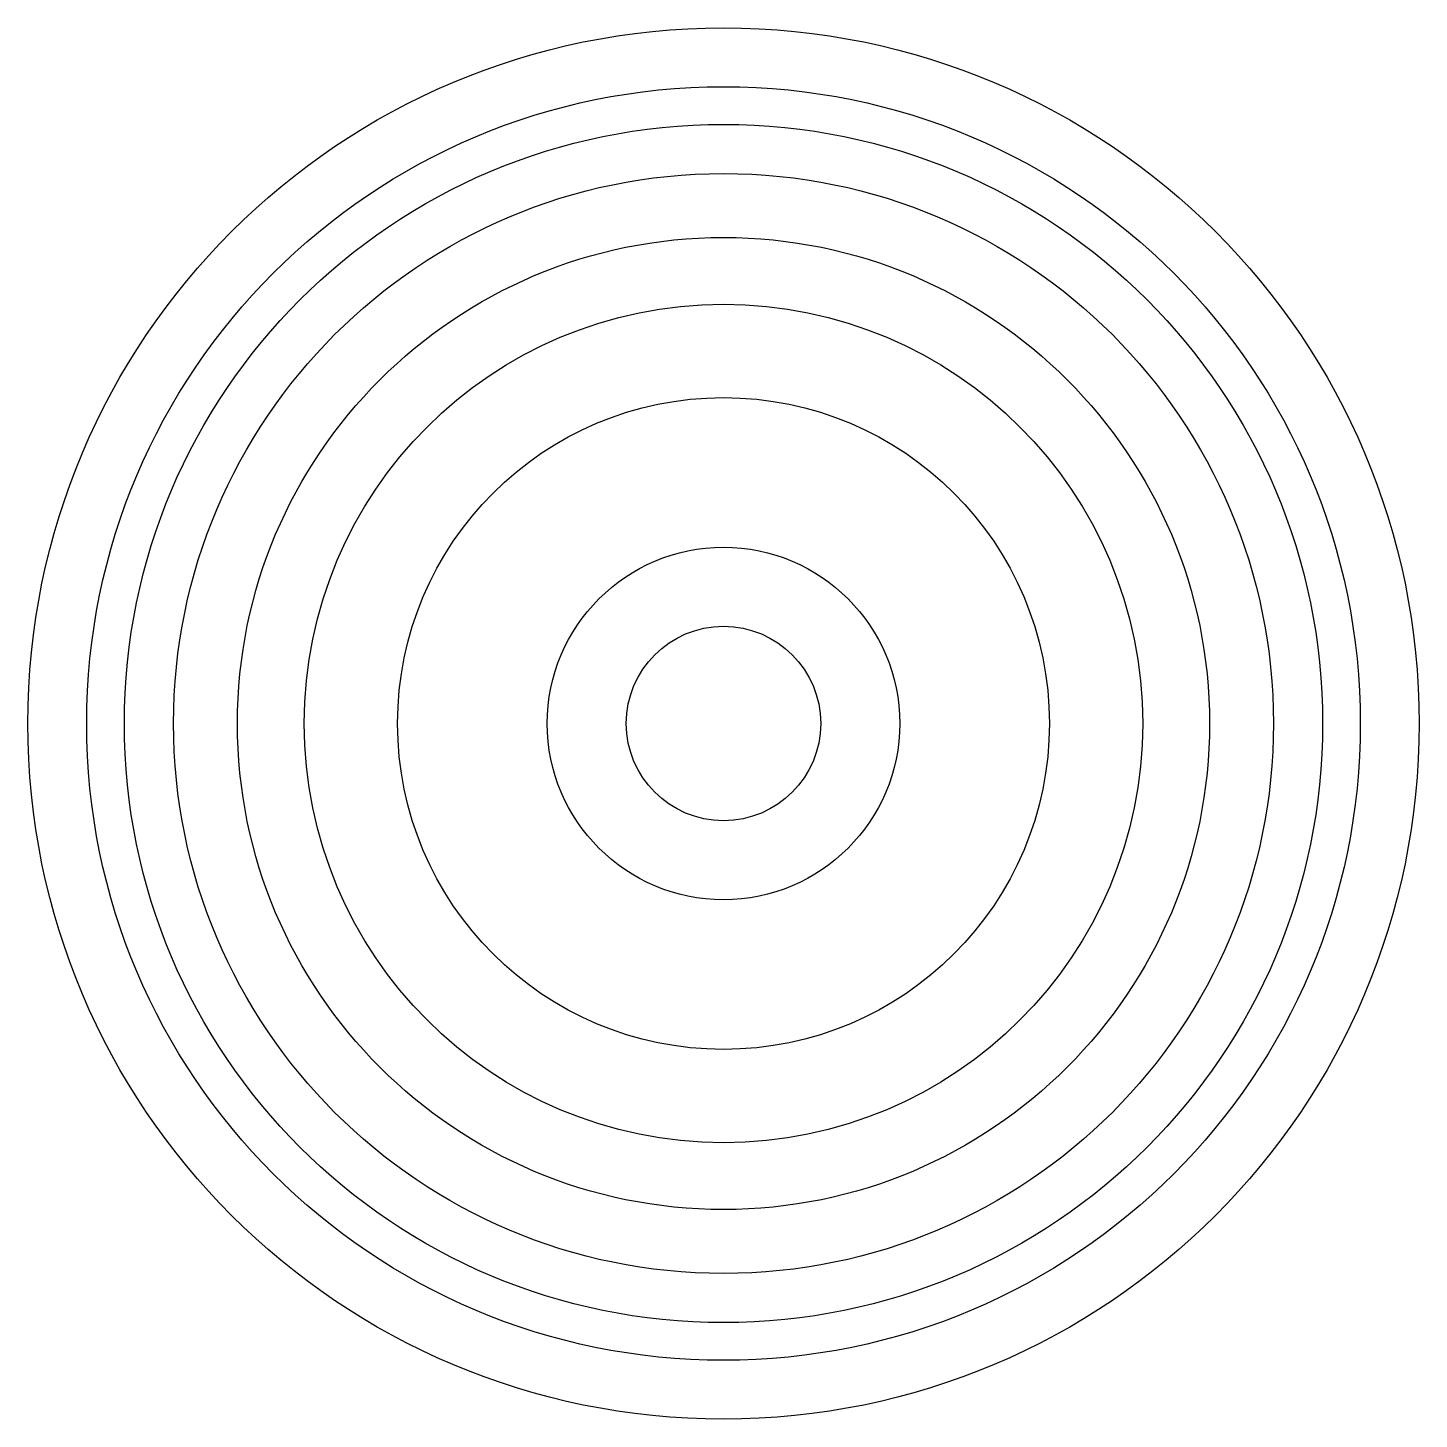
# Model space of a CAD drawing. Header units: millimetres. Extents: x -40 to 40, y -40 to 40.
import ezdxf

# ---------------------------------------------------------------- set-up
doc = ezdxf.new("R2010")
doc.units = ezdxf.units.MM
doc.layers.get('0').update_dxf_attribs({"linetype": 'CONTINUOUS'})

msp = doc.modelspace()

# ---------------------------------------------------------------- linework, layer by layer
for radius in [40, 36.616, 34.449, 31.62, 27.948, 24.106, 18.737, 10.132, 5.589]:
    msp.add_circle((0, 0), radius)

doc.saveas('drawing.dxf')
